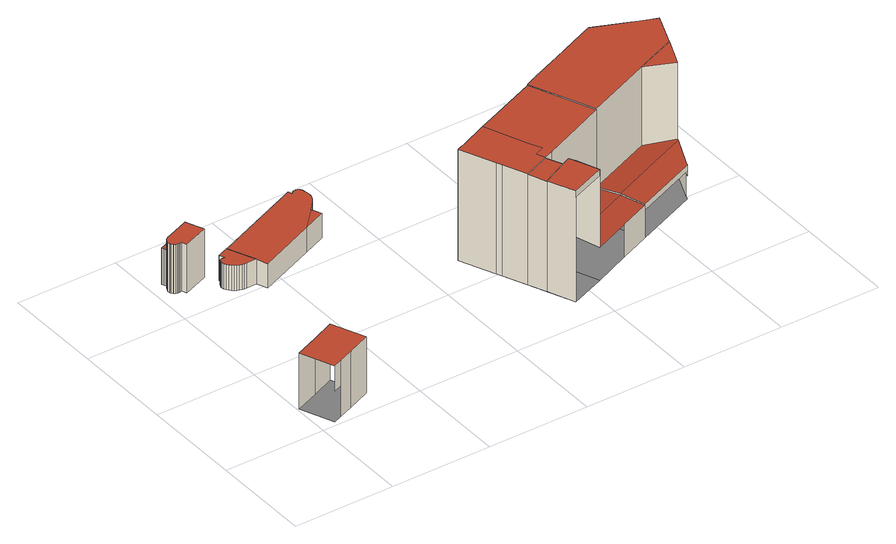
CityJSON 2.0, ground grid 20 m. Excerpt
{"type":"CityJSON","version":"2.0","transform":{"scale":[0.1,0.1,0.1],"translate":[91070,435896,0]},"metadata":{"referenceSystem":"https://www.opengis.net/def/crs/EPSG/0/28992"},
"CityObjects":{
"building1":{"type":"Building","attributes":{"TerrainHeight":0.46,"bron_tex":"UltraCAM-X 10cm juni 2008","voll_tex":"complete","bron_geo":"Lidar 15-30 punten - nov. 2008","status":"1"},"geometry":[{"type":"MultiSurface","lod":"2","boundaries":[[[0,1,2,3,4,5,6,7]],[[8,9,10,11,12,13,14,15]],[[0,7,8,15]],[[7,6,9,8]],[[4,3,12,11]],[[3,2,13,12]],[[2,1,16,17]]],"semantics":{"surfaces":[{"type":"RoofSurface"},{"type":"GroundSurface"},{"type":"WallSurface"}],"values":[0,1,2,2,2,2,2]}}]},
"building2":{"type":"Building","attributes":{"TerrainHeight":-0.56,"bron_tex":"UltraCAM-X 10cm juni 2008","voll_tex":"complete","bron_geo":"Lidar 15-30 punten - nov. 2008","status":"1"},"geometry":[{"type":"MultiSurface","lod":"2","boundaries":[[[18,19,20,21,22,23,24,25,26,27,28,29,30,31,32,33,34,35,36,37,38,39,40,41,42]],[[43,44,45,46,47,48]],[[49,50,51,52,53,54,55,56,57,58,59,60,61,62,63,64,65,66,67,68,69,70,71,72,73,74,75,76,77]],[[18,42,70,69]],[[42,41,71,70]],[[41,40,72,71]],[[40,39,73,72]],[[39,38,74,73]],[[38,37,75,74]],[[37,36,76,75]],[[36,35,47,46]],[[35,34,53,52]],[[34,33,54,53]],[[33,32,55,54]],[[32,31,56,55]],[[31,30,57,56]],[[30,29,58,57]],[[29,28,59,58]],[[28,27,60,59]],[[27,26,61,60]],[[26,25,62,61]],[[25,24,63,62]],[[24,23,64,63]],[[23,22,65,64]],[[22,21,66,65]],[[21,20,67,66]],[[20,19,68,67]],[[19,18,69,68]],[[43,48,51,50]],[[48,47,52,51]],[[46,45,77,76]],[[45,44,49,77]],[[44,43,50,49]]],"semantics":{"surfaces":[{"type":"RoofSurface"},{"type":"GroundSurface"},{"type":"WallSurface"}],"values":[0,0,1,2,2,2,2,2,2,2,2,2,2,2,2,2,2,2,2,2,2,2,2,2,2,2,2,2,2,2,2,2,2]}}]},
"building3":{"type":"Building","attributes":{"TerrainHeight":0.18,"bron_tex":"UltraCAM-X 10cm juni 2008","voll_tex":"complete","bron_geo":"Lidar 15-30 punten - nov. 2008","status":"1"},"geometry":[{"type":"MultiSurface","lod":"2","boundaries":[[[78,79,80,81,82,83,84,85,86,87,88,89,90,91,92,93,94,95,96,97,98,99,100,101,102,103,104,105,106,107,108,109,110,111]],[[82,112,83]],[[113,114,115,116,117,118,119,120,121,122,123,124,125,126,127,128,129,130,131,132,133,134,135,136,137,138,139,140,141,142,143]],[[144,145,146,147,148,149,150,151,152,153,154,155,156,157,158,159,160,161,162,163,164,165,166,167,168,169,170,171,172,173,174,175,176,177,178,179,180,181,182,183,184,185,186,187,188,189,190,191,192,193,194,195,196,197,198,199,200,201,202,203,204,205]],[[79,78,145,206]],[[78,111,146,145]],[[111,110,147,146]],[[110,109,148,147]],[[109,108,149,148]],[[108,107,150,149]],[[107,106,151,150]],[[106,105,152,151]],[[105,104,153,152]],[[104,103,154,153]],[[103,102,155,154]],[[102,101,156,155]],[[101,100,157,156]],[[100,99,158,157]],[[99,98,159,158]],[[98,97,160,159]],[[97,96,161,160]],[[96,95,162,161]],[[95,94,163,162]],[[94,93,164,163]],[[93,92,165,164]],[[92,91,166,165]],[[91,90,167,166]],[[90,89,168,167]],[[89,88,169,168]],[[88,87,170,169]],[[87,86,171,170]],[[86,85,172,171]],[[85,84,173,172]],[[84,83,174,173]],[[82,81,176,207]],[[81,80,177,176]],[[83,112,175,174]],[[112,82,207,175]],[[113,143,192,191]],[[143,142,193,192]],[[142,141,194,193]],[[141,140,195,194]],[[140,139,196,195]],[[139,138,197,196]],[[138,137,198,197]],[[137,136,199,198]],[[136,135,200,199]],[[135,134,201,200]],[[134,133,202,201]],[[133,132,203,202]],[[132,131,204,203]],[[131,130,205,204]],[[130,129,144,205]],[[129,128,206,144]],[[128,127,80,79]],[[127,126,178,177]],[[126,125,179,178]],[[125,124,180,179]],[[124,123,181,180]],[[123,122,182,181]],[[122,121,183,182]],[[121,120,184,183]],[[120,119,185,184]],[[119,118,186,185]],[[118,117,187,186]],[[117,116,188,187]],[[116,115,189,188]],[[115,114,190,189]],[[114,113,191,190]]],"semantics":{"surfaces":[{"type":"RoofSurface"},{"type":"GroundSurface"},{"type":"WallSurface"}],"values":[0,0,0,1,2,2,2,2,2,2,2,2,2,2,2,2,2,2,2,2,2,2,2,2,2,2,2,2,2,2,2,2,2,2,2,2,2,2,2,2,2,2,2,2,2,2,2,2,2,2,2,2,2,2,2,2,2,2,2,2,2,2,2,2,2,2,2,2,2]}}]},
"building4":{"type":"Building","attributes":{"TerrainHeight":0.51,"bron_tex":"UltraCAM-X 10cm juni 2008","voll_tex":"complete","bron_geo":"Lidar 15-30 punten - nov. 2008","status":"1"},"geometry":[{"type":"MultiSurface","lod":"2","boundaries":[[[208,209,210,211]],[[212,213,214,215,216,217,218,219,220,221,222]],[[223,224,225,226,227]],[[228,229,230,231,232,233,234,235,236,237,238,239,240]],[[211,210,229,241]],[[209,208,242,243]],[[212,222,236,235]],[[222,221,237,236]],[[221,220,238,237]],[[216,215,208,211]],[[215,214,233,242]],[[214,213,234,233]],[[213,212,235,234]],[[223,227,210,209]],[[227,226,244,245]],[[226,246,247,248]],[[246,225,249,247]],[[225,224,250,251]],[[224,223,243,232]]],"semantics":{"surfaces":[{"type":"RoofSurface"},{"type":"GroundSurface"},{"type":"WallSurface"}],"values":[0,0,0,1,2,2,2,2,2,2,2,2,2,2,2,2,2,2,2]}}]},
"building5":{"type":"Building","attributes":{"TerrainHeight":0.54,"bron_tex":"UltraCAM-X 10cm juni 2008","voll_tex":"complete","bron_geo":"Lidar 15-30 punten - nov. 2008","status":"1"},"geometry":[{"type":"MultiSurface","lod":"2","boundaries":[[[220,219,218,217,216,252,253,254,255]],[[256,248,247,257,258]],[[259,245,244,256]],[[247,249,260,261,257]],[[262,263,264,231,230,229,228,240,239,238,265,266]],[[248,267,244]],[[245,259,241,229]],[[261,260,264,263]],[[220,255,265,238]],[[255,254,266,265]],[[252,268,256,258]],[[268,216,259,256]]],"semantics":{"surfaces":[{"type":"RoofSurface"},{"type":"GroundSurface"},{"type":"WallSurface"}],"values":[0,0,0,0,1,2,2,2,2,2,2,2]}}]},
"building6":{"type":"Building","attributes":{"TerrainHeight":0.31,"bron_tex":"UltraCAM-X 10cm juni 2008","voll_tex":"complete","bron_geo":"Lidar 15-30 punten - nov. 2008","status":"1"},"geometry":[{"type":"MultiSurface","lod":"2","boundaries":[[[269,270,271,272,273,274,275,276,277,278,279,280,281,282]],[[283,284,285]],[[286,287,288,289,290]],[[287,291,292,293,288]],[[294,295,296,263,262,266,297,298,299,300,301,302,303,304]],[[289,288,305,306]],[[287,286,258,257]],[[288,293,295,305]],[[293,292,307,308]],[[292,291,309,310]],[[291,287,257,261]],[[269,282,297,266]],[[282,281,298,297]],[[281,280,299,298]],[[280,279,300,299]],[[279,278,301,300]],[[278,277,302,301]],[[277,276,303,302]],[[276,275,304,303]],[[275,274,294,304]],[[274,273,311,294]],[[272,271,286,290]],[[271,270,253,252]],[[270,269,254,253]],[[283,285,273,272]],[[285,284,306,311]],[[284,283,290,289]]],"semantics":{"surfaces":[{"type":"RoofSurface"},{"type":"GroundSurface"},{"type":"WallSurface"}],"values":[0,0,0,0,1,2,2,2,2,2,2,2,2,2,2,2,2,2,2,2,2,2,2,2,2,2,2]}}]}
},
"vertices":[
[4,75,115],[31,9,115],[48,16,115],[77,28,115],[123,47,115],[122,49,115],[95,114,115],[50,94,115],[50,94,0],[95,114,0],[122,49,0],[123,47,0],[77,28,0],[48,16,0],[31,9,0],[4,75,0],[31,9,64],[48,16,64],
[24,481,100],[25,478,100],[25,476,100],[26,474,100],[28,472,100],[29,471,100],[31,469,100],[34,469,100],[36,468,100],[38,468,100],[40,468,100],[43,469,100],[47,459,100],[97,479,100],[94,486,100],[85,507,100],[82,514,100],[66,508,100],[32,494,100],[30,493,100],[28,491,100],[27,489,100],[26,487,100],[25,485,100],[24,483,100],[27,505,74],[29,502,74],[30,499,74],[32,494,74],[66,508,74],[62,519,74],[29,502,0],[27,505,0],[62,519,0],[66,508,0],[82,514,0],[85,507,0],[94,486,0],[97,479,0],[47,459,0],[43,469,0],[40,468,0],[38,468,0],[36,468,0],[34,469,0],[31,469,0],[29,471,0],[28,472,0],[26,474,0],[25,476,0],[25,478,0],[24,481,0],[24,483,0],[25,485,0],[26,487,0],[27,489,0],[28,491,0],[30,493,0],[32,494,0],[30,499,0],
[315,543,50],[134,467,50],[157,413,50],[166,392,50],[279,439,50],[316,479,50],[330,494,50],[333,498,50],[335,501,50],[337,505,50],[339,509,50],[340,514,50],[340,518,50],[340,522,50],[339,526,50],[338,531,50],[338,532,50],[338,533,50],[337,535,50],[336,536,50],[335,537,50],[334,538,50],[332,539,50],[331,539,50],[330,540,50],[328,540,50],[327,540,50],[325,540,50],[324,540,50],[322,539,50],[321,538,50],[320,537,50],[319,536,50],[318,535,50],[325,459,50],[103,439,51],[104,437,51],[104,436,51],[105,435,51],[105,433,51],[107,429,51],[110,426,51],[113,422,51],[116,419,51],[120,417,51],[124,415,51],[129,414,51],[133,413,51],[138,413,51],[157,413,51],[134,467,51],[112,458,51],[117,447,51],[115,448,51],[114,448,51],[113,448,51],[111,448,51],[110,448,51],[109,447,51],[108,447,51],[106,446,51],[106,445,51],[105,444,51],[104,443,51],[104,441,51],[103,440,51],[112,458,0],[315,543,0],[318,535,0],[319,536,0],[320,537,0],[321,538,0],[322,539,0],[324,540,0],[325,540,0],[327,540,0],[328,540,0],[330,540,0],[331,539,0],[332,539,0],[334,538,0],[335,537,0],[336,536,0],[337,535,0],[338,533,0],[338,532,0],[338,531,0],[339,526,0],[340,522,0],[340,518,0],[340,514,0],[339,509,0],[337,505,0],[335,501,0],[333,498,0],[330,494,0],[316,479,0],[325,459,0],[166,392,0],[157,413,0],[138,413,0],[133,413,0],[129,414,0],[124,415,0],[120,417,0],[116,419,0],[113,422,0],[110,426,0],[107,429,0],[105,433,0],[105,435,0],[104,436,0],[104,437,0],[103,439,0],[103,440,0],[104,441,0],[104,443,0],[105,444,0],[106,445,0],[106,446,0],[108,447,0],[109,447,0],[110,448,0],[111,448,0],[113,448,0],[114,448,0],[115,448,0],[117,447,0],[134,467,0],[279,439,0],
[526,147,226],[541,112,226],[592,137,226],[578,169,226],[472,273,227],[502,204,227],[507,193,227],[526,147,227],[578,169,227],[571,186,227],[590,194,227],[578,222,227],[545,304,227],[489,280,227],[478,276,227],[541,112,227],[563,60,227],[632,88,227],[608,145,227],[592,137,227],[571,186,0],[592,137,0],[608,145,0],[632,88,0],[563,60,0],[507,193,0],[502,204,0],[472,273,0],[478,276,0],[489,280,0],[545,304,0],[578,222,0],[590,194,0],[578,169,0],[526,147,0],[541,112,0],[608,145,67],[592,137,67],[614,132,227],[614,132,71],[608,145,70],[632,88,67],[563,60,215],[632,88,215],
[728,232,227],[722,247,227],[676,358,227],[572,315,227],[596,176,67],[746,188,71],[728,232,67],[578,169,67],[705,119,67],[765,144,67],[722,247,0],[765,144,0],[705,119,0],[572,315,0],[676,358,0],[597,172,67],[596,176,227],
[676,358,229],[722,247,229],[728,232,229],[860,287,229],[941,320,229],[968,387,229],[967,387,229],[953,393,229],[936,400,229],[916,408,229],[855,433,229],[835,425,229],[761,394,229],[701,369,229],[860,287,230],[917,263,230],[941,320,230],[728,232,69],[746,188,74],[915,258,74],[917,263,73],[860,287,69],[765,144,69],[889,195,69],[892,204,70],[968,387,0],[892,204,0],[889,195,0],[701,369,0],[761,394,0],[835,425,0],[855,433,0],[916,408,0],[936,400,0],[953,393,0],[967,387,0],[915,258,0],[917,263,0],[889,195,48],[892,204,48],[765,144,58],[889,195,58],[941,320,0]
]}
